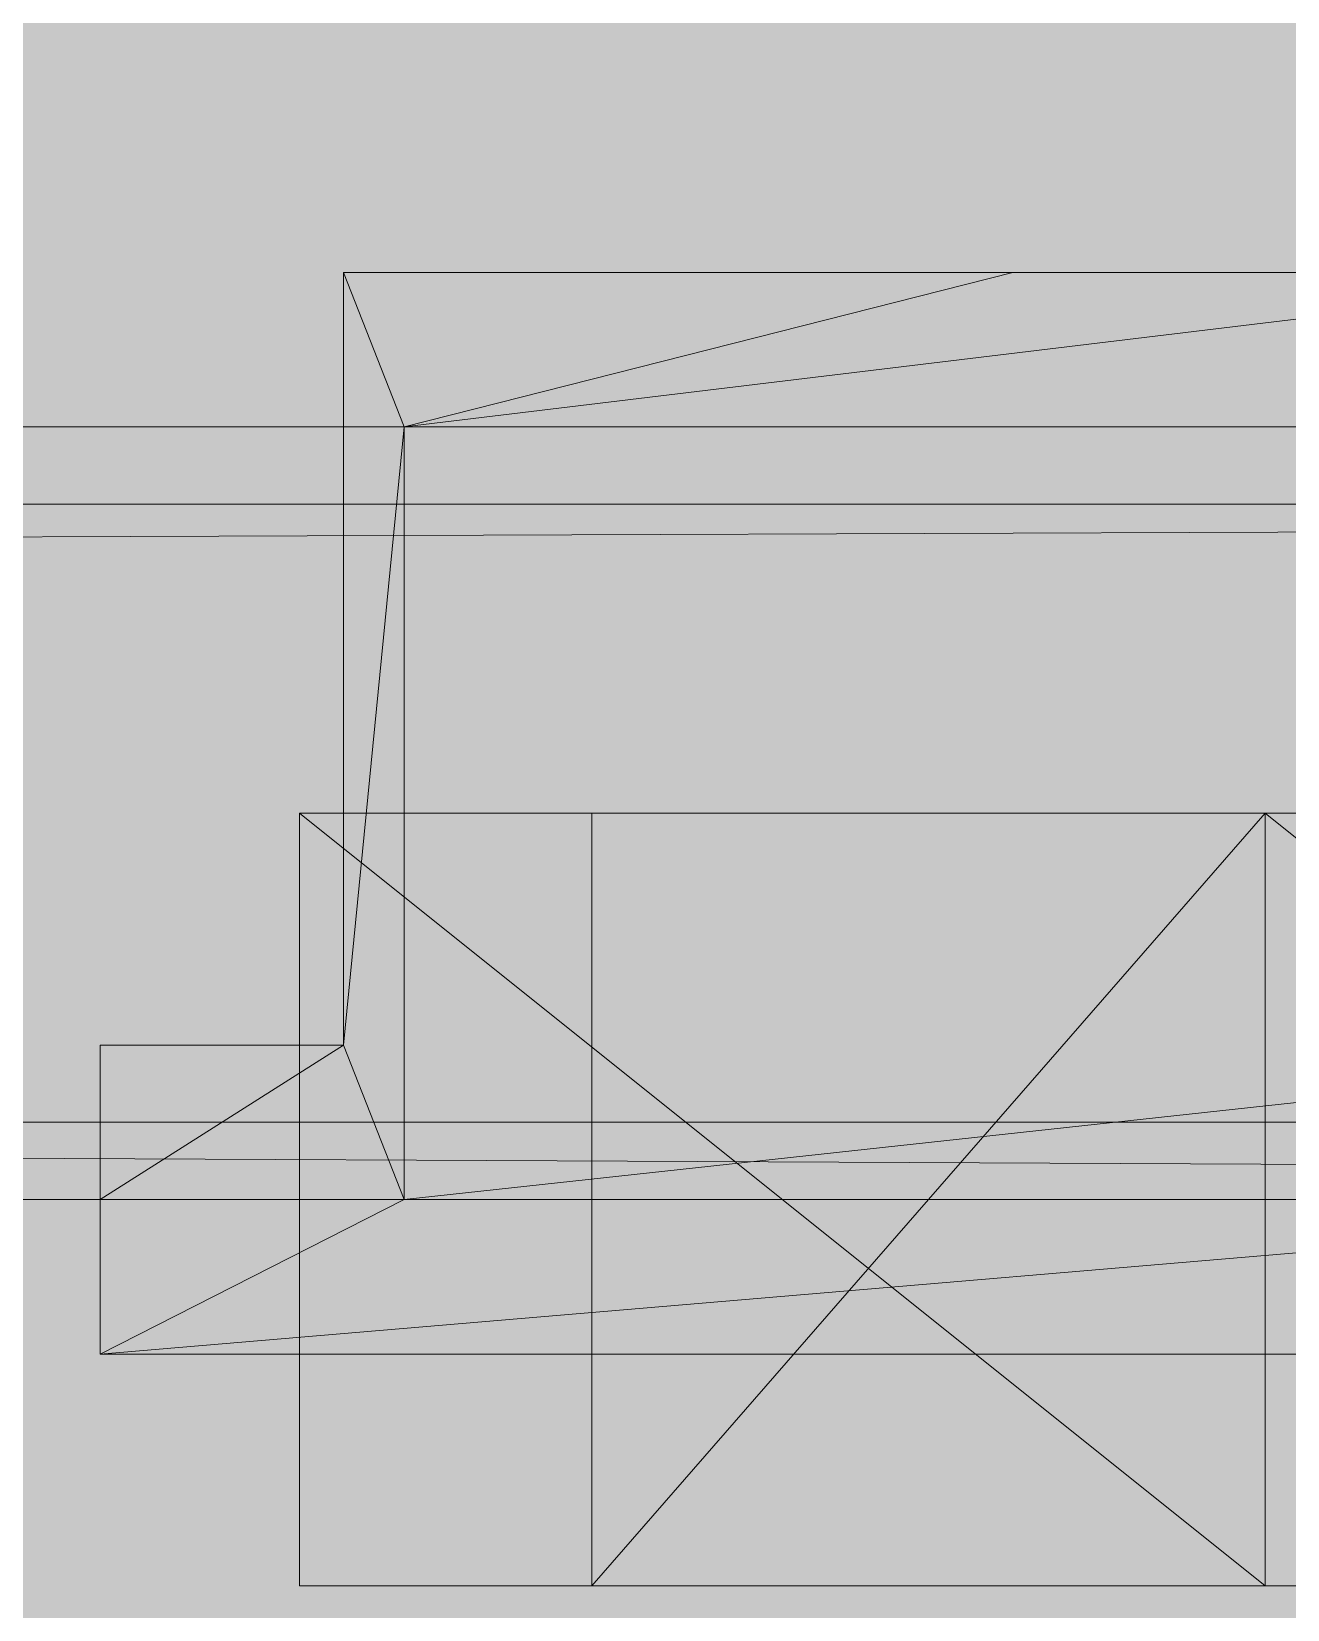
# Model space of a CAD drawing. Header units: millimetres. Extents: x -284281 to 1648660, y -821378 to -151356.
# Drawn here: x -207850.8 to -207811.78, y -270642.94 to -270593.93 of the extents above; entities that cross this region are included whole.
import ezdxf

# ---------------------------------------------------------------- set-up
doc = ezdxf.new("R2010")
doc.units = ezdxf.units.MM
doc.header["$MEASUREMENT"] = 0
doc.layers.add('Sols_ Dalles', color=7, linetype='Continuous')

# ---------------------------------------------------------------- blocks, each defined once
blk = doc.blocks.new('Dalle_14_1', base_point=(217961.309, -273253.269))
at = {"layer": 'Sols_ Dalles', "linetype": 'Continuous', "lineweight": 0, "true_color": 0x2e271c}
blk.add_hatch(color=250, dxfattribs=at).paths.add_polyline_path([(217961.309, -273253.269, 0.415791), (219972.076, -275253.24), (252109.067, -275105.97, 0.414214), (254098.272, -273095.233), (254087.386, -271073.021, -0.001346), (254087.357, -271062.255), (253905.622, -271062.255), (253905.622, -267687.294), (253887.339, -267687.294), (253887.339, -265687.294), (250537.569, -265687.294), (250537.569, -270787.292), (250537.729, -271092.129), (250548.615, -273114.341), (220537.569, -273253.269), (220537.569, -270687.294), (220537.569, -265687.294), (219961.309, -265687.294, 0.258849), (218113.763, -267154.752, 0.098562), (217961.309, -267920.633)])
blk = doc.blocks.new('Forme_53_1')
at = {"color": 7, "linetype": 'Continuous', "lineweight": 20, "flags": 128}
blk.add_lwpolyline([(218295.937, -270618.21), (218316.853, -270618.21)], dxfattribs=at)
blk = doc.blocks.new('Forme_56_1')
at = {"color": 7, "linetype": 'Continuous', "lineweight": 20, "flags": 128}
for points in [[(218329.825, -270601.41), (218309.017, -270601.41), (218288.221, -270601.41)], [(218288.221, -270625.41), (218288.221, -270601.41)], [(218290.105, -270606.21), (218288.221, -270601.41)], [(218329.825, -270601.41), (218290.105, -270606.21)], [(218309.017, -270601.41), (218290.105, -270606.21)], [(218290.105, -270606.21), (218288.221, -270625.41)], [(218327.929, -270606.21), (218290.105, -270606.21)], [(218290.105, -270630.21), (218290.105, -270606.21)], [(218280.661, -270635.01), (218280.661, -270630.21), (218280.661, -270625.41)], [(218280.661, -270625.41), (218288.221, -270625.41)], [(218288.221, -270625.41), (218280.661, -270630.21)], [(218290.105, -270630.21), (218288.221, -270625.41)], [(218327.929, -270626.095), (218290.105, -270630.21)], [(218280.661, -270630.21), (218290.105, -270630.21), (218327.929, -270630.21), (218337.385, -270630.21)], [(218290.105, -270630.21), (218280.661, -270635.01)], [(218337.385, -270630.21), (218280.661, -270635.01)], [(218337.385, -270635.01), (218280.661, -270635.01)]]:
    blk.add_lwpolyline(points, dxfattribs=at)
blk = doc.blocks.new('Forme_58_1')
at = {"color": 7, "linetype": 'Continuous', "lineweight": 20, "flags": 128}
for points in [[(218021.113, -270608.61), (218547.577, -270608.61)], [(218547.577, -270608.61), (218021.113, -270610.603)], [(218021.113, -270627.81), (218547.577, -270627.81)]]:
    blk.add_lwpolyline(points, dxfattribs=at)
blk = doc.blocks.new('Forme_59_1')
at = {"color": 7, "linetype": 'Continuous', "lineweight": 20, "flags": 128}
for points in [[(218548.525, -270606.21), (218028.065, -270606.21)], [(218548.525, -270630.21), (218028.065, -270627.746)], [(218548.525, -270630.21), (218028.065, -270630.21)]]:
    blk.add_lwpolyline(points, dxfattribs=at)
blk = doc.blocks.new('Forme_64_1')
at = {"color": 7, "linetype": 'Continuous', "lineweight": 20, "flags": 128}
for points in [[(218295.937, -270618.21), (218316.853, -270618.21)], [(218316.853, -270618.21), (218295.937, -270642.21)], [(218295.937, -270642.21), (218295.937, -270618.21)], [(218316.853, -270618.21), (218346.853, -270618.21)], [(218346.853, -270642.21), (218316.853, -270618.21)], [(218316.853, -270642.21), (218316.853, -270618.21)], [(218346.853, -270642.21), (218346.853, -270618.21)], [(218295.937, -270642.21), (218316.853, -270642.21)], [(218316.853, -270642.21), (218346.853, -270642.21)]]:
    blk.add_lwpolyline(points, dxfattribs=at)
blk = doc.blocks.new('Forme_65_1')
at = {"color": 7, "linetype": 'Continuous', "lineweight": 20, "flags": 128}
for points in [[(218316.853, -270642.21), (218286.853, -270618.21)], [(218316.853, -270618.21), (218286.853, -270618.21)], [(218286.853, -270618.21), (218286.853, -270642.21)], [(218316.853, -270642.21), (218316.853, -270618.21)], [(218286.853, -270642.21), (218316.853, -270642.21)]]:
    blk.add_lwpolyline(points, dxfattribs=at)

msp = doc.modelspace()

# ---------------------------------------------------------------- hatches: boundary and pattern name
at = {"layer": 'Sols_ Dalles', "linetype": 'Continuous', "lineweight": 0, "true_color": 0x2e271c}
msp.add_hatch(color=250, dxfattribs=at).paths.add_polyline_path([(-208168.02222, -273253.26877, 0.4157911), (-206157.25619, -275253.23979), (-174020.265, -275105.96997, 0.41421356), (-172031.06001, -273095.23292), (-172041.94576, -271073.02067, -0.00134576), (-172041.97474, -271062.25464), (-172041.97474, -267687.29374), (-172041.97474, -265687.29374), (-175591.76314, -265687.29374), (-175591.76314, -270787.29219), (-175591.60232, -271092.1288), (-175580.71657, -273114.34105), (-205591.76314, -273253.26877), (-205591.76314, -270687.29374), (-205591.76314, -265687.29374), (-206168.02222, -265687.29374, 0.25884891), (-208015.56832, -267154.75238, 0.09856162), (-208168.02222, -267920.63319)])

# ---------------------------------------------------------------- linework, layer by layer
at = {"color": 7, "linetype": 'Continuous', "lineweight": 20, "flags": 128}
for points in [[(-207799.50633, -270601.40986), (-207820.31434, -270601.40986), (-207841.11034, -270601.40986)], [(-207841.11034, -270625.40986), (-207841.11034, -270601.40986)], [(-207839.22634, -270606.20986), (-207841.11034, -270601.40986)], [(-207799.50633, -270601.40986), (-207839.22634, -270606.20986)], [(-207820.31434, -270601.40986), (-207839.22634, -270606.20986)], [(-207580.80628, -270606.20986), (-208101.26673, -270606.20986)], [(-207839.22634, -270606.20986), (-207841.11034, -270625.40986)], [(-207801.40233, -270606.20986), (-207839.22634, -270606.20986)], [(-207839.22634, -270630.20986), (-207839.22634, -270606.20986)], [(-208108.21841, -270608.60986), (-207581.75428, -270608.60986)], [(-207581.75428, -270608.60986), (-208108.21841, -270610.60347)], [(-207812.47834, -270642.20986), (-207842.47834, -270618.20986)], [(-207812.47834, -270618.20986), (-207842.47834, -270618.20986)], [(-207842.47834, -270618.20986), (-207842.47834, -270642.20986)], [(-207833.39434, -270618.20986), (-207812.47834, -270618.20986)], [(-207812.47834, -270618.20986), (-207833.39434, -270642.20986)], [(-207833.39434, -270642.20986), (-207833.39434, -270618.20986)], [(-207812.47834, -270618.20986), (-207782.47833, -270618.20986)], [(-207782.47833, -270642.20986), (-207812.47834, -270618.20986)], [(-207812.47834, -270642.20986), (-207812.47834, -270618.20986)], [(-207812.47834, -270642.20986), (-207812.47834, -270618.20986)], [(-207848.67035, -270635.00986), (-207848.67035, -270630.20986), (-207848.67035, -270625.40986)], [(-207848.67035, -270625.40986), (-207841.11034, -270625.40986)], [(-207841.11034, -270625.40986), (-207848.67035, -270630.20986)], [(-207839.22634, -270630.20986), (-207841.11034, -270625.40986)], [(-207801.40233, -270626.09476), (-207839.22634, -270630.20986)], [(-208108.21841, -270627.80986), (-207581.75428, -270627.80986)], [(-207580.80628, -270630.20986), (-208101.26673, -270627.74627)], [(-207580.80628, -270630.20986), (-208101.26673, -270630.20986)], [(-207848.67035, -270630.20986), (-207839.22634, -270630.20986), (-207801.40233, -270630.20986), (-207791.94633, -270630.20986)], [(-207839.22634, -270630.20986), (-207848.67035, -270635.00986)], [(-207791.94633, -270630.20986), (-207848.67035, -270635.00986)], [(-207791.94633, -270635.00986), (-207848.67035, -270635.00986)], [(-207842.47834, -270642.20986), (-207812.47834, -270642.20986)], [(-207833.39434, -270642.20986), (-207812.47834, -270642.20986)], [(-207812.47834, -270642.20986), (-207782.47833, -270642.20986)]]:
    msp.add_lwpolyline(points, dxfattribs=at)

# ---------------------------------------------------------------- block references
at = {"linetype": 'Continuous', "lineweight": 0}
for name in ['Forme_56_1', 'Forme_59_1', 'Forme_58_1', 'Forme_65_1', 'Forme_53_1', 'Forme_64_1']:
    msp.add_blockref(name, (-426129.3317, 0), dxfattribs=at)
at = {"layer": 'Sols_ Dalles', "color": 250, "linetype": 'Continuous', "lineweight": 5, "true_color": 0x1f1f1f}
msp.add_blockref('Dalle_14_1', (-208168.02222, -273253.26877), dxfattribs=at)

doc.saveas('drawing.dxf')
